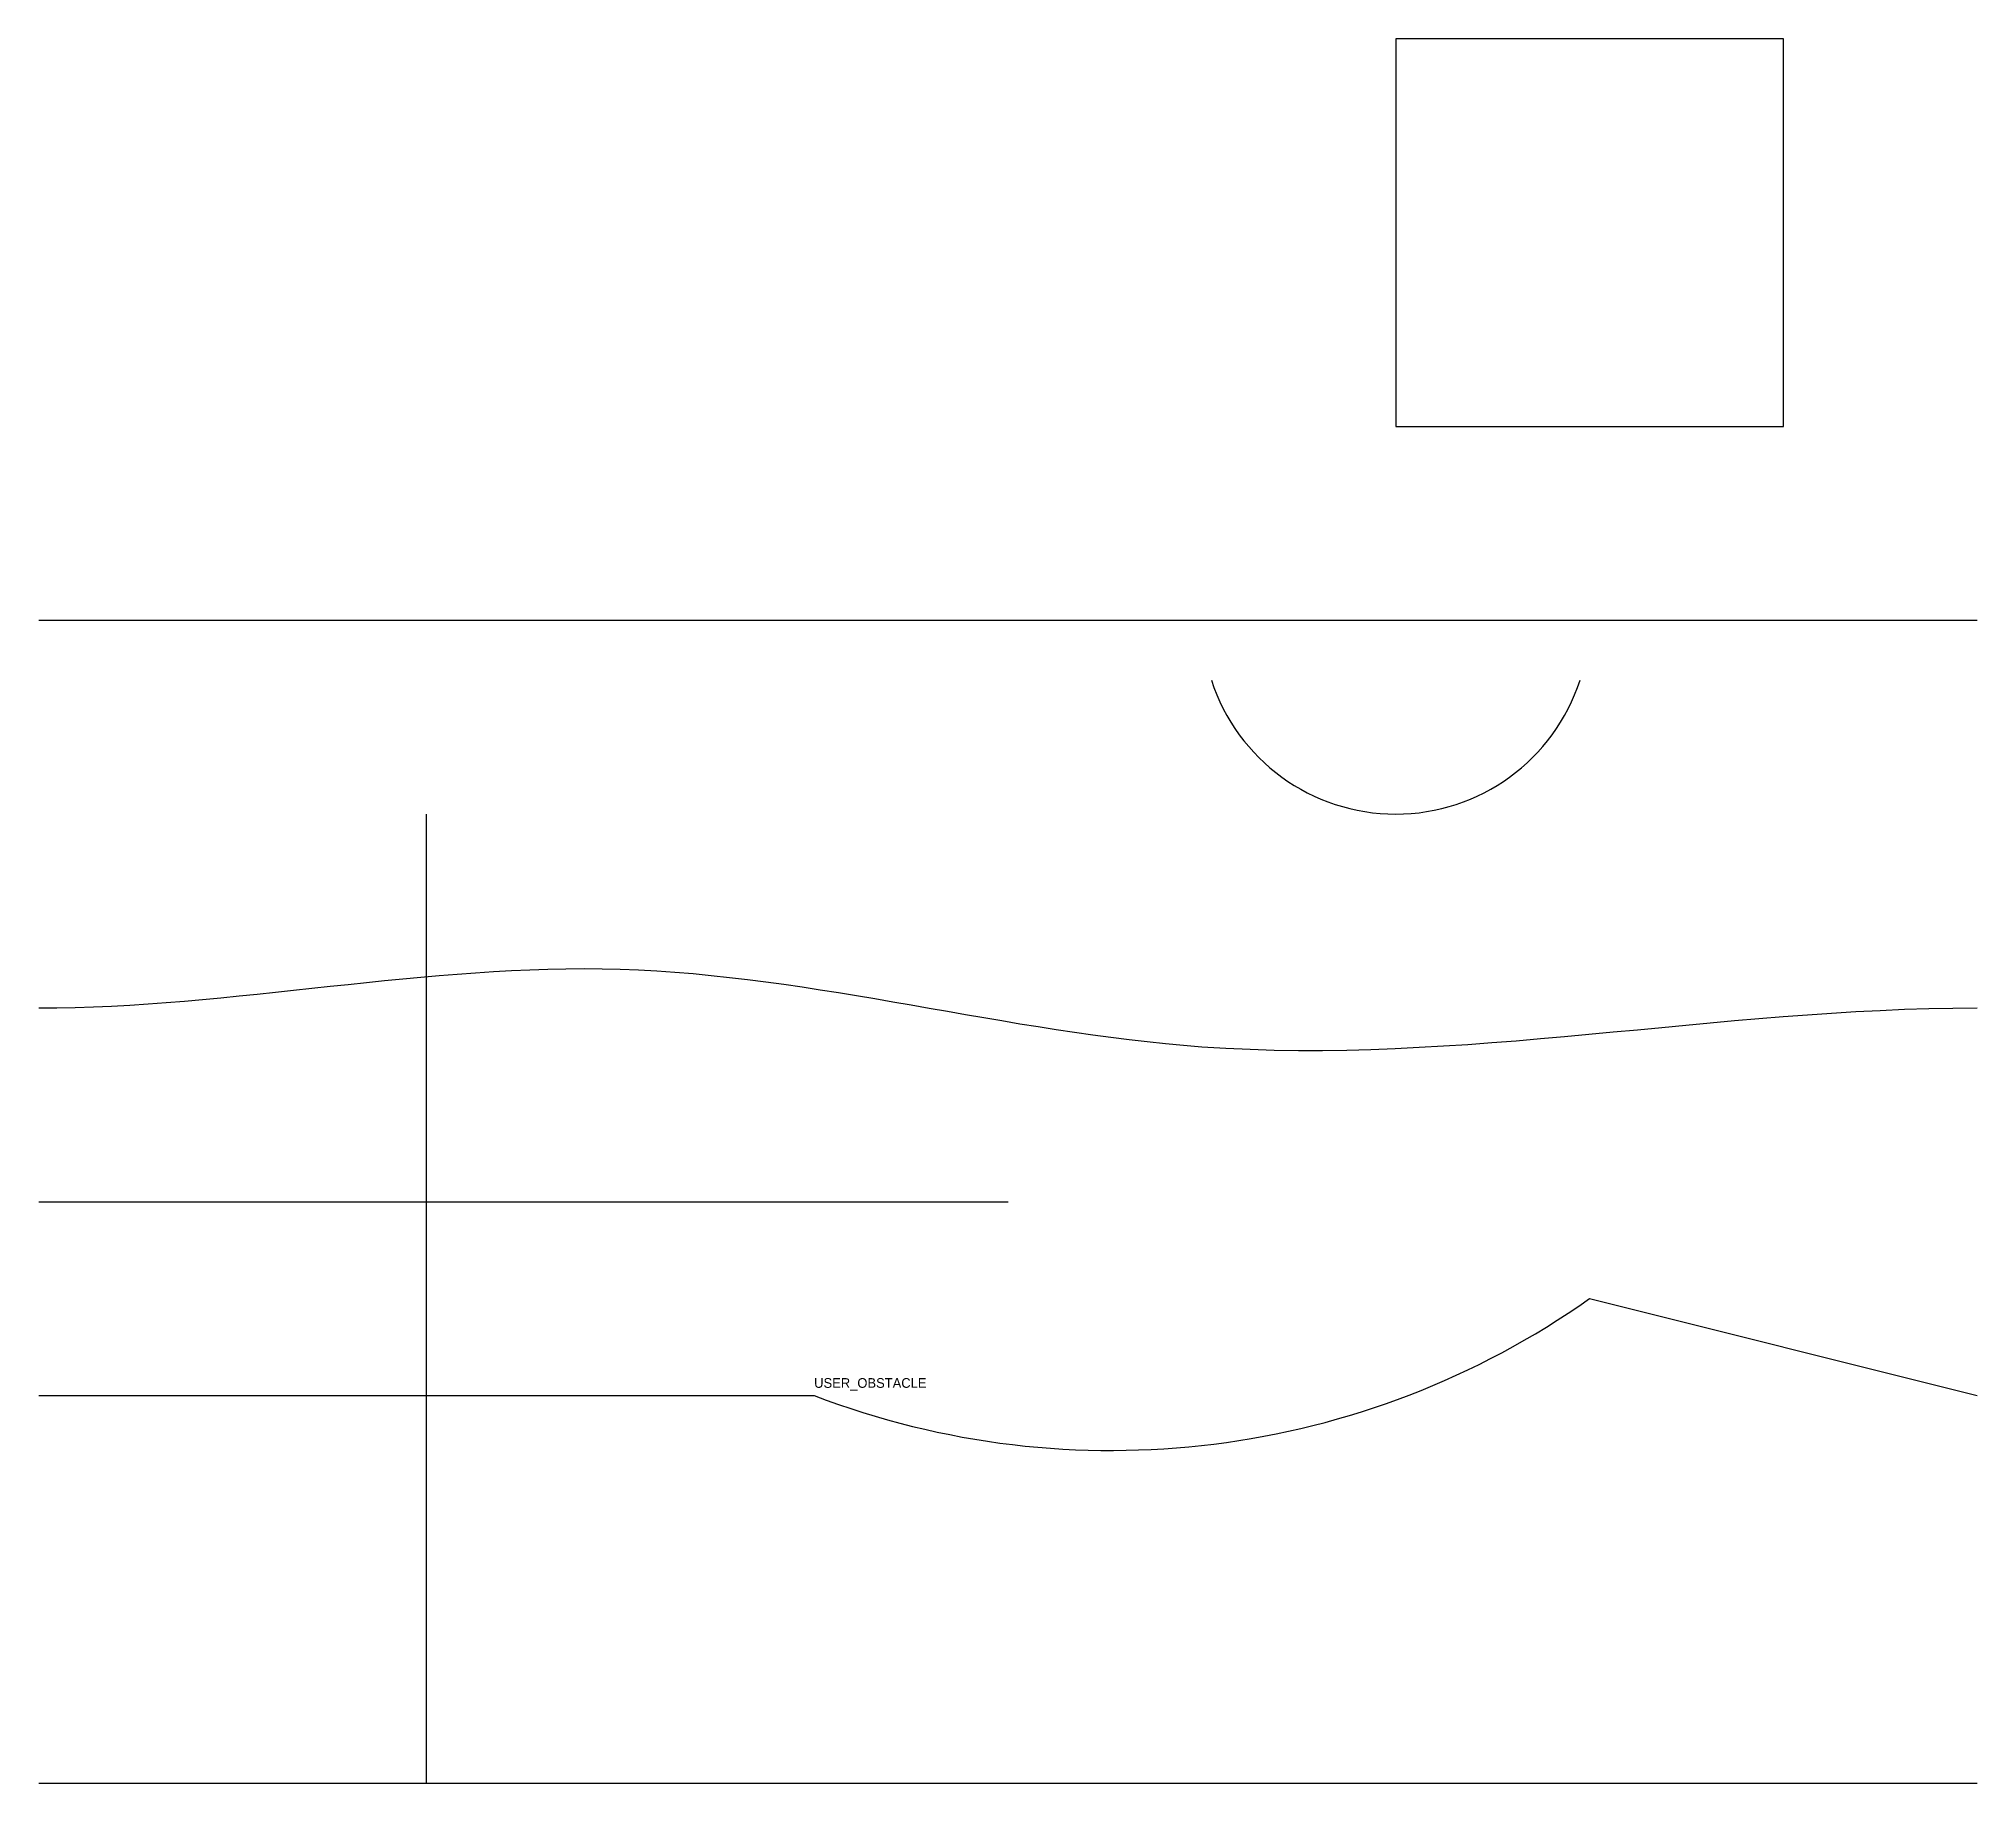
# Model space of a CAD drawing. Header units: metres. Extents: x 0 to 100, y 0 to 90.
import ezdxf

# ---------------------------------------------------------------- set-up
doc = ezdxf.new("R2010")
doc.units = ezdxf.units.M
doc.header["$MEASUREMENT"] = 0
for name, color, linetype in [('AF', 7, 'Continuous'), ('ESGOTO', 7, 'Continuous'), ('GAS', 7, 'Continuous'), ('OBSTACLES', 7, 'Continuous'), ('PLUVIAL', 7, 'Continuous'), ('REDE_ELETRICA', 7, 'Continuous'), ('REDE_FIBRA', 7, 'Continuous'), ('REDE_NAO_IDENTIFICADA', 7, 'Continuous'), ('REDE_TELEFONE', 7, 'Continuous')]:
    doc.layers.add(name, color=color, linetype=linetype)

msp = doc.modelspace()

# ---------------------------------------------------------------- linework, layer by layer
at = {"layer": 'AF'}
msp.add_line((0, 0), (100, 0), dxfattribs=at)
at = {"layer": 'ESGOTO'}
msp.add_lwpolyline([(20, 0), (20, 50)], dxfattribs=at)
at = {"layer": 'GAS'}
msp.add_lwpolyline([(70, 70), (90, 70), (90, 90), (70, 90)], close=True, dxfattribs=at)
at = {"layer": 'PLUVIAL'}
msp.add_lwpolyline([(0, 20), (40, 20, 0.25), (80, 25), (100, 20)], format="xyb", dxfattribs=at)
at = {"layer": 'REDE_ELETRICA'}
msp.add_arc((70, 60), 10, 198, 342, dxfattribs=at)
at = {"layer": 'REDE_FIBRA', "start_tangent": (1, 0), "end_tangent": (1, 0)}
msp.add_spline([(0, 40), (30, 42), (60, 38), (100, 40)], degree=3, dxfattribs=at)
at = {"layer": 'REDE_NAO_IDENTIFICADA'}
msp.add_line((0, 60), (100, 60), dxfattribs=at)
at = {"layer": 'REDE_TELEFONE'}
msp.add_polyline3d([(0, 30, 0), (50, 30, 2)], dxfattribs=at)

# ---------------------------------------------------------------- texts
at = {"layer": 'OBSTACLES'}
msp.add_text('USER_OBSTACLE', height=0.5, dxfattribs=at).set_placement((40, 20.4))

doc.saveas('drawing.dxf')
